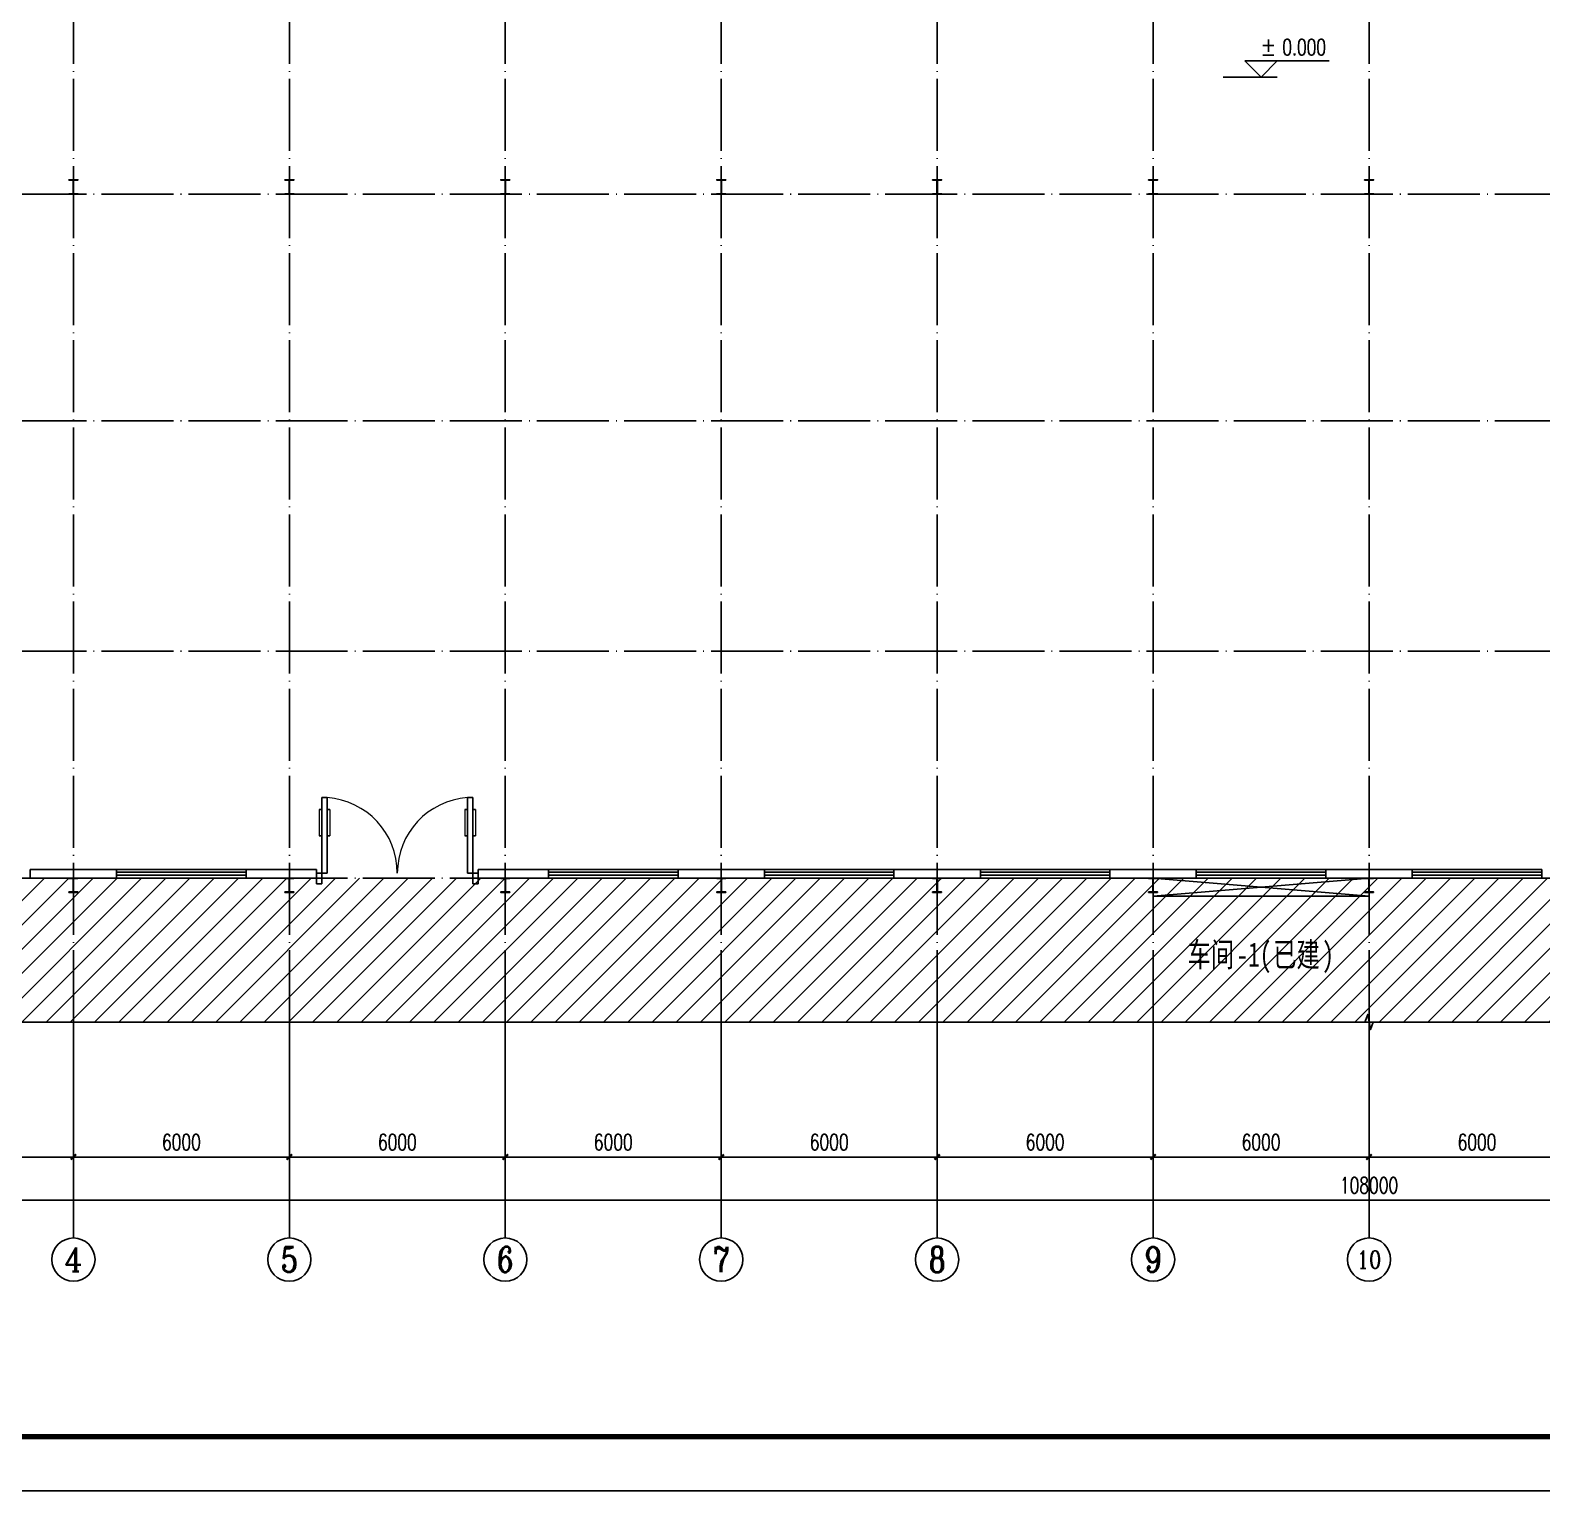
# Model space of a CAD drawing. Extents: x 1900113 to 2270874, y 17288394 to 17931430.
# Drawn here: x 2150724 to 2192724, y 17742352 to 17782929 of the extents above; entities that cross this region are included whole.
import ezdxf
from ezdxf.enums import TextEntityAlignment as Align

# ---------------------------------------------------------------- set-up
doc = ezdxf.new("R2010")
doc.units = 0
doc.header["$LTSCALE"] = 1000
doc.header["$MEASUREMENT"] = 0
doc.linetypes.add('DOTE', pattern=[2.42, 2, -0.2, 0.02, -0.2])
doc.layers.get('Defpoints').update_dxf_attribs({"color": 250})
for name, color, linetype in [('AXIS_TEXT', 7, 'Continuous'), ('AXIS_外部', 171, 'Continuous'), ('COLUMN', 2, 'Continuous'), ('DIM_SYMB', 165, 'Continuous'), ('DOTE', 1, 'DOTE'), ('GROUND', 150, 'Continuous'), ('PUB_TEXT', 7, 'Continuous'), ('TK', 4, 'Continuous'), ('WALL-PARAPET', 6, 'Continuous'), ('WINDOW', 140, 'Continuous'), ('标高', 83, 'Continuous')]:
    doc.layers.add(name, color=color, linetype=linetype)
doc.styles.add('_TCH_AXIS', font='COMPLEX', dxfattribs={"bigfont": 'GBCBIG'})
doc.styles.add('_TCH_DIM', font='SIMPLEX', dxfattribs={"bigfont": 'GBCBIG'})
doc.styles.add('_TCH_DIM_T3', font='SIMPLEX', dxfattribs={"width": 0.705882, "bigfont": 'GBCBIG'})
doc.styles.add('COMPLEX', font='COMPLEX')
doc.styles.add('HT', font='simhei.ttf', dxfattribs={"width": 0.7})
doc.dimstyles.new('_TCH_ARCH&&150', dxfattribs={"dimtxt": 446.25, "dimasz": 150, "dimexe": 375, "dimexo": 450, "dimgap": 189.375, "dimtad": 1, "dimdec": 0, "dimzin": 0, "dimdsep": 46, "dimtxsty": '_TCH_DIM_T3', "dimblk": 'ARCHTICK', "dimcen": 0.09, "dimclrt": 7, "dimazin": 2, "dimtfac": 1, "dimtdec": 0, "dimtix": 1, "dimtmove": 2, "dimatfit": 3, "dimfxl": 0, "dimtolj": 1, "dimtzin": 0, "dimarcsym": 0})

# ---------------------------------------------------------------- blocks, each defined once
blk = doc.blocks.new('A$C3ACC4A1C')
at = {"layer": 'COLUMN'}
h = blk.add_hatch(color=256, dxfattribs=at)
h.paths.add_polyline_path([(125, 400), (0, 400), (0, 388), (120, 388), (120, 200), (125, 200)])
h.paths.add_polyline_path([(250, 400), (125, 400), (125, 200), (130, 200), (130, 388), (250, 388)])
h.paths.add_polyline_path([(250, 12), (130, 12), (130, 200), (125, 200), (125, 0), (250, 0)])
h.paths.add_polyline_path([(125, 200), (120, 200), (120, 12), (0, 12), (0, 0), (125, 0)])
blk.add_lwpolyline([(0, 0), (0, 12), (120, 12), (120, 388), (0, 388), (0, 400), (250, 400), (250, 388), (130, 388), (130, 12), (250, 12), (250, 0)], close=True, dxfattribs=at)
blk = doc.blocks.new('GeYuanFrame_52371686', base_point=(20.09, 4.53))
at = {"layer": 'TK'}
blk.add_lwpolyline([(20.09, 4.53), (20.09, 598.53), (1071.09, 598.53), (1071.09, 4.53)], close=True, dxfattribs=at)
at = {"layer": 'TK', "const_width": 1}
blk.add_lwpolyline([(45.09, 588.53), (1061.09, 588.53), (1061.09, 14.53), (45.09, 14.53)], close=True, dxfattribs=at)
blk = doc.blocks.new('_ArchTick')
at = {"color": 0, "linetype": 'ByBlock', "const_width": 0.4}
blk.add_lwpolyline([(-0.5, -0.5), (0.5, 0.5)], dxfattribs=at)
blk = doc.blocks.new('*D608')
at = {"layer": 'AXIS_外部', "color": 0, "lineweight": -2}
for p, q in [((2145924, 17754925), (2145924, 17751250)), ((2151924, 17754925), (2151924, 17751250)), ((2145924, 17751625), (2151924, 17751625))]:
    blk.add_line(p, q, dxfattribs=at)
at = {"layer": 'Defpoints', "color": 0}
for p in [(2145924, 17755375), (2151924, 17755375), (2151924, 17751625)]:
    blk.add_point(p, dxfattribs=at)
at = {"layer": 'AXIS_外部', "color": 0, "lineweight": -2, "xscale": 150, "yscale": 150, "zscale": 150, "rotation": 180}
blk.add_blockref('_ArchTick', (2145924, 17751625), dxfattribs=at)
at = {"layer": 'AXIS_外部', "color": 0, "lineweight": -2, "xscale": 150, "yscale": 150, "zscale": 150}
blk.add_blockref('_ArchTick', (2151924, 17751625), dxfattribs=at)
at = {"layer": 'AXIS_外部', "color": 7, "insert": (2148924, 17752038), "char_height": 446.2, "attachment_point": 5, "style": '_TCH_DIM_T3'}
blk.add_mtext('\\A1;6000', dxfattribs=at)
blk = doc.blocks.new('*D609')
at = {"layer": 'AXIS_外部', "color": 0, "lineweight": -2}
for p, q in [((2151924, 17754925), (2151924, 17751250)), ((2157924, 17754925), (2157924, 17751250)), ((2151924, 17751625), (2157924, 17751625))]:
    blk.add_line(p, q, dxfattribs=at)
at = {"layer": 'Defpoints', "color": 0}
for p in [(2151924, 17755375), (2157924, 17755375), (2157924, 17751625)]:
    blk.add_point(p, dxfattribs=at)
at = {"layer": 'AXIS_外部', "color": 0, "lineweight": -2, "xscale": 150, "yscale": 150, "zscale": 150, "rotation": 180}
blk.add_blockref('_ArchTick', (2151924, 17751625), dxfattribs=at)
at = {"layer": 'AXIS_外部', "color": 0, "lineweight": -2, "xscale": 150, "yscale": 150, "zscale": 150}
blk.add_blockref('_ArchTick', (2157924, 17751625), dxfattribs=at)
at = {"layer": 'AXIS_外部', "color": 7, "insert": (2154924, 17752038), "char_height": 446.2, "attachment_point": 5, "style": '_TCH_DIM_T3'}
blk.add_mtext('\\A1;6000', dxfattribs=at)
blk = doc.blocks.new('*D610')
at = {"layer": 'AXIS_外部', "color": 0, "lineweight": -2}
for p, q in [((2157924, 17754925), (2157924, 17751250)), ((2163924, 17754925), (2163924, 17751250)), ((2157924, 17751625), (2163924, 17751625))]:
    blk.add_line(p, q, dxfattribs=at)
at = {"layer": 'Defpoints', "color": 0}
for p in [(2157924, 17755375), (2163924, 17755375), (2163924, 17751625)]:
    blk.add_point(p, dxfattribs=at)
at = {"layer": 'AXIS_外部', "color": 0, "lineweight": -2, "xscale": 150, "yscale": 150, "zscale": 150, "rotation": 180}
blk.add_blockref('_ArchTick', (2157924, 17751625), dxfattribs=at)
at = {"layer": 'AXIS_外部', "color": 0, "lineweight": -2, "xscale": 150, "yscale": 150, "zscale": 150}
blk.add_blockref('_ArchTick', (2163924, 17751625), dxfattribs=at)
at = {"layer": 'AXIS_外部', "color": 7, "insert": (2160924, 17752038), "char_height": 446.2, "attachment_point": 5, "style": '_TCH_DIM_T3'}
blk.add_mtext('\\A1;6000', dxfattribs=at)
blk = doc.blocks.new('*D611')
at = {"layer": 'AXIS_外部', "color": 0, "lineweight": -2}
for p, q in [((2163924, 17754925), (2163924, 17751250)), ((2169924, 17754925), (2169924, 17751250)), ((2163924, 17751625), (2169924, 17751625))]:
    blk.add_line(p, q, dxfattribs=at)
at = {"layer": 'Defpoints', "color": 0}
for p in [(2163924, 17755375), (2169924, 17755375), (2169924, 17751625)]:
    blk.add_point(p, dxfattribs=at)
at = {"layer": 'AXIS_外部', "color": 0, "lineweight": -2, "xscale": 150, "yscale": 150, "zscale": 150, "rotation": 180}
blk.add_blockref('_ArchTick', (2163924, 17751625), dxfattribs=at)
at = {"layer": 'AXIS_外部', "color": 0, "lineweight": -2, "xscale": 150, "yscale": 150, "zscale": 150}
blk.add_blockref('_ArchTick', (2169924, 17751625), dxfattribs=at)
at = {"layer": 'AXIS_外部', "color": 7, "insert": (2166924, 17752038), "char_height": 446.2, "attachment_point": 5, "style": '_TCH_DIM_T3'}
blk.add_mtext('\\A1;6000', dxfattribs=at)
blk = doc.blocks.new('*D612')
at = {"layer": 'AXIS_外部', "color": 0, "lineweight": -2}
for p, q in [((2169924, 17754925), (2169924, 17751250)), ((2175924, 17754925), (2175924, 17751250)), ((2169924, 17751625), (2175924, 17751625))]:
    blk.add_line(p, q, dxfattribs=at)
at = {"layer": 'Defpoints', "color": 0}
for p in [(2169924, 17755375), (2175924, 17755375), (2175924, 17751625)]:
    blk.add_point(p, dxfattribs=at)
at = {"layer": 'AXIS_外部', "color": 0, "lineweight": -2, "xscale": 150, "yscale": 150, "zscale": 150, "rotation": 180}
blk.add_blockref('_ArchTick', (2169924, 17751625), dxfattribs=at)
at = {"layer": 'AXIS_外部', "color": 0, "lineweight": -2, "xscale": 150, "yscale": 150, "zscale": 150}
blk.add_blockref('_ArchTick', (2175924, 17751625), dxfattribs=at)
at = {"layer": 'AXIS_外部', "color": 7, "insert": (2172924, 17752038), "char_height": 446.2, "attachment_point": 5, "style": '_TCH_DIM_T3'}
blk.add_mtext('\\A1;6000', dxfattribs=at)
blk = doc.blocks.new('*D613')
at = {"layer": 'AXIS_外部', "color": 0, "lineweight": -2}
for p, q in [((2175924, 17754925), (2175924, 17751250)), ((2181924, 17754925), (2181924, 17751250)), ((2175924, 17751625), (2181924, 17751625))]:
    blk.add_line(p, q, dxfattribs=at)
at = {"layer": 'Defpoints', "color": 0}
for p in [(2175924, 17755375), (2181924, 17755375), (2181924, 17751625)]:
    blk.add_point(p, dxfattribs=at)
at = {"layer": 'AXIS_外部', "color": 0, "lineweight": -2, "xscale": 150, "yscale": 150, "zscale": 150, "rotation": 180}
blk.add_blockref('_ArchTick', (2175924, 17751625), dxfattribs=at)
at = {"layer": 'AXIS_外部', "color": 0, "lineweight": -2, "xscale": 150, "yscale": 150, "zscale": 150}
blk.add_blockref('_ArchTick', (2181924, 17751625), dxfattribs=at)
at = {"layer": 'AXIS_外部', "color": 7, "insert": (2178924, 17752038), "char_height": 446.2, "attachment_point": 5, "style": '_TCH_DIM_T3'}
blk.add_mtext('\\A1;6000', dxfattribs=at)
blk = doc.blocks.new('*D614')
at = {"layer": 'AXIS_外部', "color": 0, "lineweight": -2}
for p, q in [((2181924, 17754925), (2181924, 17751250)), ((2187924, 17754925), (2187924, 17751250)), ((2181924, 17751625), (2187924, 17751625))]:
    blk.add_line(p, q, dxfattribs=at)
at = {"layer": 'Defpoints', "color": 0}
for p in [(2181924, 17755375), (2187924, 17755375), (2187924, 17751625)]:
    blk.add_point(p, dxfattribs=at)
at = {"layer": 'AXIS_外部', "color": 0, "lineweight": -2, "xscale": 150, "yscale": 150, "zscale": 150, "rotation": 180}
blk.add_blockref('_ArchTick', (2181924, 17751625), dxfattribs=at)
at = {"layer": 'AXIS_外部', "color": 0, "lineweight": -2, "xscale": 150, "yscale": 150, "zscale": 150}
blk.add_blockref('_ArchTick', (2187924, 17751625), dxfattribs=at)
at = {"layer": 'AXIS_外部', "color": 7, "insert": (2184924, 17752038), "char_height": 446.2, "attachment_point": 5, "style": '_TCH_DIM_T3'}
blk.add_mtext('\\A1;6000', dxfattribs=at)
blk = doc.blocks.new('*D615')
at = {"layer": 'AXIS_外部', "color": 0, "lineweight": -2}
for p, q in [((2187924, 17754925), (2187924, 17751250)), ((2193924, 17754925), (2193924, 17751250)), ((2187924, 17751625), (2193924, 17751625))]:
    blk.add_line(p, q, dxfattribs=at)
at = {"layer": 'Defpoints', "color": 0}
for p in [(2187924, 17755375), (2193924, 17755375), (2193924, 17751625)]:
    blk.add_point(p, dxfattribs=at)
at = {"layer": 'AXIS_外部', "color": 0, "lineweight": -2, "xscale": 150, "yscale": 150, "zscale": 150, "rotation": 180}
blk.add_blockref('_ArchTick', (2187924, 17751625), dxfattribs=at)
at = {"layer": 'AXIS_外部', "color": 0, "lineweight": -2, "xscale": 150, "yscale": 150, "zscale": 150}
blk.add_blockref('_ArchTick', (2193924, 17751625), dxfattribs=at)
at = {"layer": 'AXIS_外部', "color": 7, "insert": (2190924, 17752038), "char_height": 446.2, "attachment_point": 5, "style": '_TCH_DIM_T3'}
blk.add_mtext('\\A1;6000', dxfattribs=at)
blk = doc.blocks.new('*D624')
at = {"layer": 'AXIS_外部', "color": 0, "lineweight": -2}
for p, q in [((2133924, 17754925), (2133924, 17750050)), ((2241924, 17754925), (2241924, 17750050)), ((2133924, 17750425), (2241924, 17750425))]:
    blk.add_line(p, q, dxfattribs=at)
at = {"layer": 'Defpoints', "color": 0}
for p in [(2133924, 17755375), (2241924, 17755375), (2241924, 17750425)]:
    blk.add_point(p, dxfattribs=at)
at = {"layer": 'AXIS_外部', "color": 0, "lineweight": -2, "xscale": 150, "yscale": 150, "zscale": 150, "rotation": 180}
blk.add_blockref('_ArchTick', (2133924, 17750425), dxfattribs=at)
at = {"layer": 'AXIS_外部', "color": 0, "lineweight": -2, "xscale": 150, "yscale": 150, "zscale": 150}
blk.add_blockref('_ArchTick', (2241924, 17750425), dxfattribs=at)
at = {"layer": 'AXIS_外部', "color": 7, "insert": (2187924, 17750838), "char_height": 446.2, "attachment_point": 5, "style": '_TCH_DIM_T3'}
blk.add_mtext('\\A1;108000', dxfattribs=at)
blk = doc.blocks.new('$DorLib2D$00000011')
for p, q in [((-0.4667, 0.4709), (-0.4667, -0.0625)), ((-0.4667, 0.4709), (-0.4333, 0.4709)), ((-0.4333, 0.4709), (-0.4333, 0.0042)), ((0.4333, 0.4709), (0.4333, 0.0042)), ((0.4667, 0.4709), (0.4333, 0.4709)), ((0.4667, 0.4709), (0.4667, -0.0625)), ((-0.4833, 0.3962), (-0.4667, 0.3962)), ((-0.4167, 0.3962), (-0.4333, 0.3962)), ((0.4167, 0.3962), (0.4333, 0.3962)), ((0.4833, 0.3962), (0.4667, 0.3962)), ((-0.4833, 0.2346), (-0.4667, 0.2346)), ((-0.4167, 0.2346), (-0.4333, 0.2346)), ((0.4167, 0.2346), (0.4333, 0.2346)), ((0.4833, 0.2346), (0.4667, 0.2346)), ((-0.5, 0.0042), (-0.4333, 0.0042)), ((-0.5, 0.0042), (-0.5, -0.0625)), ((0.5, 0.0042), (0.4333, 0.0042)), ((0.5, 0.0042), (0.5, -0.0625)), ((-0.5, -0.0625), (-0.4667, -0.0625)), ((0.5, -0.0625), (0.4667, -0.0625))]:
    blk.add_line(p, q)
at = {"lineweight": 13}
for p, q in [((-0.4833, 0.3962), (-0.4833, 0.2346)), ((-0.4167, 0.3962), (-0.4167, 0.2346)), ((0.4167, 0.3962), (0.4167, 0.2346)), ((0.4833, 0.3962), (0.4833, 0.2346))]:
    blk.add_line(p, q, dxfattribs=at)
for centre, start, end in [((-0.4667, 0.0042), 0, 85.90396), ((0.4667, 0.0042), 94.09604, 180)]:
    blk.add_arc(centre, 0.4667, start, end, dxfattribs=at)
blk = doc.blocks.new('$WINLIB2D$00000001')
for p, q in [((-0.5, 0.5), (0.5, 0.5)), ((-0.5, 0.5), (-0.5, -0.5)), ((0.5, -0.5), (0.5, 0.5)), ((0.5, 0.167), (-0.5, 0.167)), ((0.5, -0.167), (-0.5, -0.167)), ((-0.5, -0.5), (0.5, -0.5))]:
    blk.add_line(p, q)
blk = doc.blocks.new('_AXISO')
blk.add_circle((0, 0), 0.5)
at = {"layer": 'AXIS_TEXT', "style": 'COMPLEX', "width": 1.041667}
blk.add_attdef('A', text='', height=0.56, dxfattribs=at).set_placement((-0.25, -0.28), (0.25, -0.28), align=Align.FIT)

msp = doc.modelspace()

# ---------------------------------------------------------------- hatches: boundary and pattern name
h = msp.add_hatch()
h.set_pattern_fill('ANSI31', color=250, scale=300, style=0)
h.set_pattern_definition([(45, (53131.6, -1127427.83), (-336.759605, 336.759605), [])])
h.paths.add_polyline_path([(2241923.5, 17759375.4), (2133923.5, 17759375.4), (2133923.5, 17755375.4), (2187810, 17755375.4), (2187886.5, 17755585.4), (2187960.5, 17755165.4), (2188035, 17755375.4), (2241923.5, 17755375.4)])
h.paths.add_polyline_path([(2186716.3, 17756953.4), (2187472.4, 17756953.4), (2187472.4, 17758200.8), (2186716.3, 17758200.8)], flags=24)
h.paths.add_polyline_path([(2185343, 17756929.6), (2187144.5, 17756929.6), (2187144.5, 17758251.1), (2185343, 17758251.1)], flags=24)
h.paths.add_polyline_path([(2184334.6, 17756953.4), (2185771.2, 17756953.4), (2185771.2, 17758200.8), (2184334.6, 17758200.8)], flags=24)
h.paths.add_polyline_path([(2182956.5, 17756913.5), (2184767.5, 17756913.5), (2184767.5, 17758263.5), (2182956.5, 17758263.5)], flags=24)

# ---------------------------------------------------------------- linework, layer by layer
at = {"color": 250}
for p, q in [((2181923.5, 17758875.4), (2187923.5, 17759375.4)), ((2181923.5, 17759375.4), (2187923.5, 17758875.4))]:
    msp.add_line(p, q, dxfattribs=at)
msp.add_lwpolyline([(2181923.5, 17759375.4), (2187923.5, 17759375.4), (2187923.5, 17758875.4), (2181923.5, 17758875.4)], close=True, dxfattribs=at)
at = {"layer": 'AXIS_外部'}
for p, q in [((2151923.5, 17755375.4), (2151923.5, 17749375.4)), ((2157923.5, 17755375.4), (2157923.5, 17749375.4)), ((2163923.5, 17755375.4), (2163923.5, 17749375.4)), ((2169923.5, 17755375.4), (2169923.5, 17749375.4)), ((2175923.5, 17755375.4), (2175923.5, 17749375.4)), ((2181923.5, 17755375.4), (2181923.5, 17749375.4)), ((2187923.5, 17755375.4), (2187923.5, 17749375.4))]:
    msp.add_line(p, q, dxfattribs=at)
at = {"layer": 'DIM_SYMB', "color": 150}
msp.add_lwpolyline([(2130923.5, 17755375.4), (2187810, 17755375.4), (2187886.5, 17755585.4), (2187960.5, 17755165.4), (2188035, 17755375.4), (2244923.5, 17755375.4)], dxfattribs=at)
at = {"layer": 'DOTE'}
for p, q in [((2151923.5, 17755375.4), (2151923.5, 17819375.4)), ((2157923.5, 17755375.4), (2157923.5, 17819375.4)), ((2163923.5, 17755375.4), (2163923.5, 17819375.4)), ((2169923.5, 17755375.4), (2169923.5, 17819375.4)), ((2175923.5, 17755375.4), (2175923.5, 17819375.4)), ((2181923.5, 17755375.4), (2181923.5, 17819375.4)), ((2187923.5, 17755375.4), (2187923.5, 17819375.4)), ((2130923.5, 17778375.4), (2244923.5, 17778375.4)), ((2130923.5, 17772075.4), (2244923.5, 17772075.4)), ((2130923.5, 17765675.4), (2244923.5, 17765675.4)), ((2130923.5, 17759375.4), (2244923.5, 17759375.4))]:
    msp.add_line(p, q, dxfattribs=at)
at = {"layer": 'GROUND'}
msp.add_line((2133683.5, 17755375.4), (2242163.5, 17755375.4), dxfattribs=at)
at = {"layer": 'WALL-PARAPET'}
for p, q in [((2153123.5, 17759615.4), (2150723.5, 17759615.4)), ((2150723.5, 17759615.4), (2150723.5, 17759375.4)), ((2150723.5, 17759375.4), (2153123.5, 17759375.4)), ((2153123.5, 17759375.4), (2153123.5, 17759615.4)), ((2158673.5, 17759615.4), (2156723.5, 17759615.4)), ((2156723.5, 17759615.4), (2156723.5, 17759375.4)), ((2156723.5, 17759375.4), (2158673.5, 17759375.4)), ((2158673.5, 17759375.4), (2158673.5, 17759615.4)), ((2165123.5, 17759615.4), (2163173.5, 17759615.4)), ((2163173.5, 17759615.4), (2163173.5, 17759375.4)), ((2163173.5, 17759375.4), (2165123.5, 17759375.4)), ((2165123.5, 17759375.4), (2165123.5, 17759615.4)), ((2171123.5, 17759615.4), (2168723.5, 17759615.4)), ((2168723.5, 17759615.4), (2168723.5, 17759375.4)), ((2168723.5, 17759375.4), (2171123.5, 17759375.4)), ((2171123.5, 17759375.4), (2171123.5, 17759615.4)), ((2177123.5, 17759615.4), (2174723.5, 17759615.4)), ((2174723.5, 17759615.4), (2174723.5, 17759375.4)), ((2174723.5, 17759375.4), (2177123.5, 17759375.4)), ((2177123.5, 17759375.4), (2177123.5, 17759615.4)), ((2183123.5, 17759615.4), (2180723.5, 17759615.4)), ((2180723.5, 17759615.4), (2180723.5, 17759375.4)), ((2180723.5, 17759375.4), (2183123.5, 17759375.4)), ((2183123.5, 17759375.4), (2183123.5, 17759615.4)), ((2189123.5, 17759615.4), (2186723.5, 17759615.4)), ((2186723.5, 17759615.4), (2186723.5, 17759375.4)), ((2186723.5, 17759375.4), (2189123.5, 17759375.4)), ((2189123.5, 17759375.4), (2189123.5, 17759615.4))]:
    msp.add_line(p, q, dxfattribs=at)
at = {"layer": '标高'}
for p, q in [((2184922.8, 17781628.2), (2184472.8, 17782078.2)), ((2184472.8, 17782078.2), (2186820.3, 17782078.2)), ((2184922.8, 17781628.2), (2185372.8, 17782078.2)), ((2183872.8, 17781628.2), (2185372.8, 17781628.2))]:
    msp.add_line(p, q, dxfattribs=at)

# ---------------------------------------------------------------- block references
at = {"xscale": 150, "yscale": 150, "zscale": 150}
msp.add_blockref('GeYuanFrame_52371686', (2113223.5, 17742352.4), dxfattribs=at)
at = {"layer": 'AXIS_外部'}
ref = msp.add_blockref('_AXISO', (2151923.5, 17748775.4), dxfattribs=dict(at, xscale=1200, yscale=1200, zscale=1200))
ref.add_attrib('A', '4', dxfattribs={"layer": 'AXIS_TEXT', "height": 668.2, "style": '_TCH_AXIS'}).set_placement((2151669, 17748441.3), (2152178.1, 17748441.3), align=Align.FIT)
ref = msp.add_blockref('_AXISO', (2157923.5, 17748775.4), dxfattribs=dict(at, xscale=1200, yscale=1200, zscale=1200))
ref.add_attrib('A', '5', dxfattribs={"layer": 'AXIS_TEXT', "height": 698.9, "style": '_TCH_AXIS'}).set_placement((2157690.5, 17748425.9), (2158156.5, 17748425.9), align=Align.FIT)
ref = msp.add_blockref('_AXISO', (2163923.5, 17748775.4), dxfattribs=dict(at, xscale=1200, yscale=1200, zscale=1200))
ref.add_attrib('A', '6', dxfattribs={"layer": 'AXIS_TEXT', "height": 698.9, "style": '_TCH_AXIS'}).set_placement((2163690.5, 17748425.9), (2164156.5, 17748425.9), align=Align.FIT)
ref = msp.add_blockref('_AXISO', (2169923.5, 17748775.4), dxfattribs=dict(at, xscale=1200, yscale=1200, zscale=1200))
ref.add_attrib('A', '7', dxfattribs={"layer": 'AXIS_TEXT', "height": 698.9, "style": '_TCH_AXIS'}).set_placement((2169690.5, 17748425.9), (2170156.5, 17748425.9), align=Align.FIT)
ref = msp.add_blockref('_AXISO', (2175923.5, 17748775.4), dxfattribs=dict(at, xscale=1200, yscale=1200, zscale=1200))
ref.add_attrib('A', '8', dxfattribs={"layer": 'AXIS_TEXT', "height": 698.9, "style": '_TCH_AXIS'}).set_placement((2175690.5, 17748425.9), (2176156.5, 17748425.9), align=Align.FIT)
ref = msp.add_blockref('_AXISO', (2181923.5, 17748775.4), dxfattribs=dict(at, xscale=1200, yscale=1200, zscale=1200))
ref.add_attrib('A', '9', dxfattribs={"layer": 'AXIS_TEXT', "height": 698.9, "style": '_TCH_AXIS'}).set_placement((2181690.5, 17748425.9), (2182156.5, 17748425.9), align=Align.FIT)
ref = msp.add_blockref('_AXISO', (2187923.5, 17748775.4), dxfattribs=dict(at, xscale=1200, yscale=1200, zscale=1200))
ref.add_attrib('A', '10', dxfattribs={"layer": 'AXIS_TEXT', "height": 492.67, "style": '_TCH_AXIS'}).set_placement((2187583.3, 17748529.1), (2188263.7, 17748529.1), align=Align.FIT)
at = {"layer": 'COLUMN', "xscale": -1}
for p in [(2152048.5, 17778375.4), (2158048.5, 17778375.4), (2164048.5, 17778375.4), (2170048.5, 17778375.4), (2176048.5, 17778375.4), (2182048.5, 17778375.4), (2188048.5, 17778375.4), (2152048.5, 17758975.4), (2158048.5, 17758975.4), (2164048.5, 17758975.4), (2170048.5, 17758975.4), (2176048.5, 17758975.4), (2182048.5, 17758975.4), (2188048.5, 17758975.4)]:
    msp.add_blockref('A$C3ACC4A1C', p, dxfattribs=at)
at = {"layer": 'WINDOW', "rotation": 180}
for name, p, xscale, yscale, zscale in [('$DorLib2D$00000011', (2160923.5, 17759495.4), -4500.000027132919, -4500.000027132919, -4500.000027132919), ('$WINLIB2D$00000001', (2154923.5, 17759495.4), -3600.000000003725, 240, -3600.000000003725), ('$WINLIB2D$00000001', (2166923.5, 17759495.4), -3600.000000003725, 240, -3600.000000003725), ('$WINLIB2D$00000001', (2172923.5, 17759495.4), -3600.000000003725, 240, -3600.000000003725), ('$WINLIB2D$00000001', (2178923.5, 17759495.4), -3600.000000003725, 240, -3600.000000003725), ('$WINLIB2D$00000001', (2184923.5, 17759495.4), -3600.000000003725, -240, -3600.000000003725), ('$WINLIB2D$00000001', (2190923.5, 17759495.4), 3600.000000003725, 240, 3600.000000003725)]:
    msp.add_blockref(name, p, dxfattribs=dict(at, xscale=xscale, yscale=yscale, zscale=zscale))

# ---------------------------------------------------------------- texts
at = {"layer": 'PUB_TEXT', "style": '_TCH_DIM'}
msp.add_text('±', height=506.4, dxfattribs=at).set_placement((2184888.3, 17782235.7))
at = {"layer": 'PUB_TEXT'}
for s, height, style, width, p in [('0.000', 446.25, '_TCH_DIM', 0.705882, (2185515.3, 17782235.7)), ('车间', 675.95, 'HT', 0.7, (2182882.3, 17756911)), ('-1(', 675.95, 'HT', 0.7, (2184243.3, 17756911)), ('已建', 675.95, 'HT', 0.7, (2185264.1, 17756911)), (')', 675.9, 'HT', 0.7, (2186625.1, 17756911))]:
    msp.add_text(s, height=height, dxfattribs=dict(at, style=style, width=width)).set_placement(p)

# ---------------------------------------------------------------- dimensions: what is measured, and where the dimension line sits
at = {"layer": 'AXIS_外部'}
for p1, p2, distance, picture, middle in [((2133923.5, 17755375.4), (2241923.5, 17755375.4), -4950, '*D624', (2187923.5, 17750837.9)), ((2145923.5, 17755375.4), (2151923.5, 17755375.4), -3750, '*D608', (2148923.5, 17752037.9)), ((2151923.5, 17755375.4), (2157923.5, 17755375.4), -3750, '*D609', (2154923.5, 17752037.9)), ((2157923.5, 17755375.4), (2163923.5, 17755375.4), -3750, '*D610', (2160923.5, 17752037.9)), ((2163923.5, 17755375.4), (2169923.5, 17755375.4), -3750, '*D611', (2166923.5, 17752037.9)), ((2169923.5, 17755375.4), (2175923.5, 17755375.4), -3750, '*D612', (2172923.5, 17752037.9)), ((2175923.5, 17755375.4), (2181923.5, 17755375.4), -3750, '*D613', (2178923.5, 17752037.9)), ((2181923.5, 17755375.4), (2187923.5, 17755375.4), -3750, '*D614', (2184923.5, 17752037.9)), ((2187923.5, 17755375.4), (2193923.5, 17755375.4), -3750, '*D615', (2190923.5, 17752037.9))]:
    dim = msp.add_aligned_dim(p1=p1, p2=p2, distance=distance, dimstyle='_TCH_ARCH&&150', dxfattribs=at)
    dim.commit()
    dim.dimension.update_dxf_attribs({"geometry": picture, "text_midpoint": middle})

doc.saveas('drawing.dxf')
